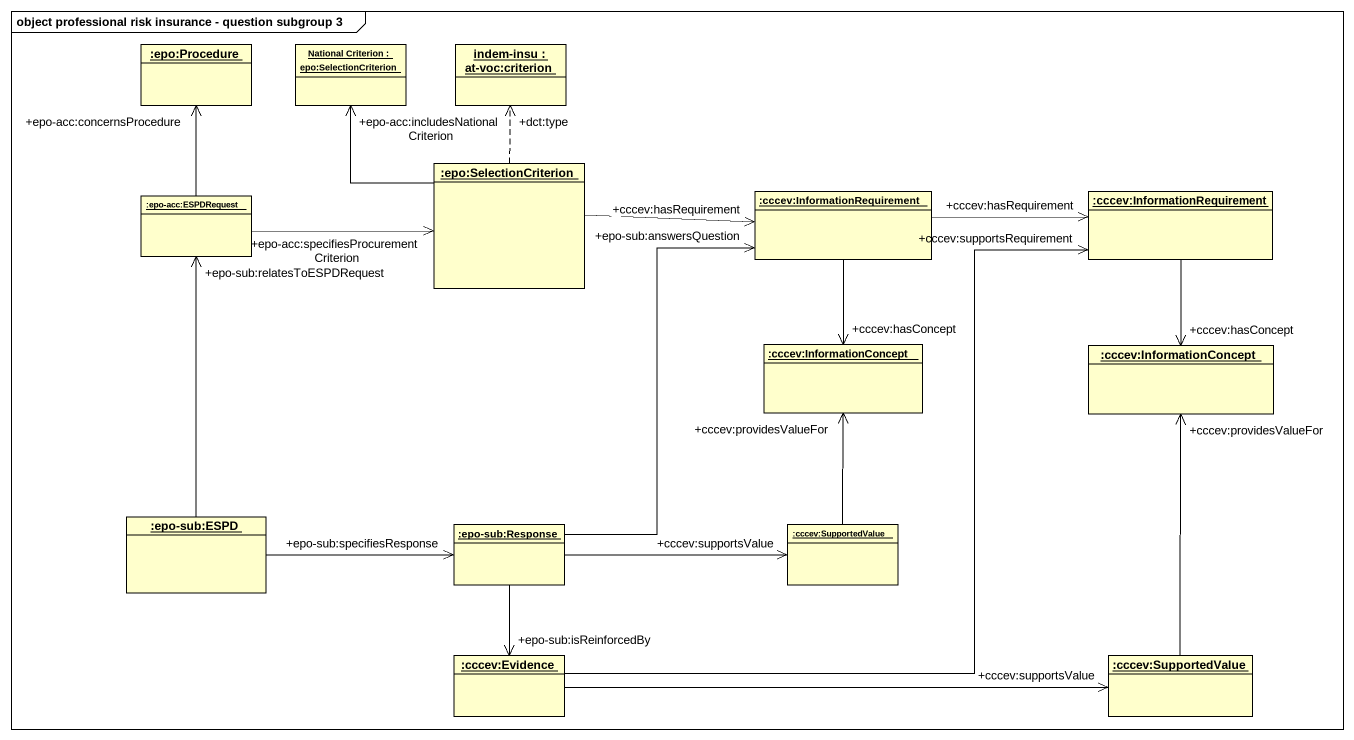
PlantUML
@startuml
mainframe object professional risk insurance - question subgroup 3
hide circle
hide empty members
object ":epo:Procedure" as epo_Procedure
object "National Criterion : epo:SelectionCriterion" as National_Criterion
object "indem-insu : at-voc:criterion" as indem_insu
object ":epo:SelectionCriterion" as epo_SelectionCriterion
object ":epo-acc:ESPDRequest" as epo_acc_ESPDRequest
object ":cccev:InformationRequirement" as cccev_InformationRequirement
object ":cccev:InformationRequirement" as cccev_InformationRequirement_2
object ":cccev:InformationConcept" as cccev_InformationConcept
object ":cccev:InformationConcept" as cccev_InformationConcept_2
object ":epo-sub:ESPD" as epo_sub_ESPD
object ":epo-sub:Response" as epo_sub_Response
object ":cccev:SupportedValue" as cccev_SupportedValue
object ":cccev:Evidence" as cccev_Evidence
object ":cccev:SupportedValue" as cccev_SupportedValue_2
epo_SelectionCriterion -up-> "+epo-acc:includesNationalCriterion" National_Criterion
epo_SelectionCriterion .up.> "+dct:type" indem_insu
epo_SelectionCriterion -right-> "+cccev:hasRequirement" cccev_InformationRequirement
epo_acc_ESPDRequest -up-> "+epo-acc:concernsProcedure" epo_Procedure
epo_acc_ESPDRequest -right-> "+epo-acc:specifiesProcurementCriterion" epo_SelectionCriterion
cccev_InformationRequirement -right-> "+cccev:hasRequirement" cccev_InformationRequirement_2
cccev_InformationRequirement --> "+cccev:hasConcept" cccev_InformationConcept
cccev_InformationRequirement_2 --> "+cccev:hasConcept" cccev_InformationConcept_2
epo_sub_ESPD -up-> "+epo-sub:relatesToESPDRequest" epo_acc_ESPDRequest
epo_sub_ESPD -right-> "+epo-sub:specifiesResponse" epo_sub_Response
epo_sub_Response -up-> "+epo-sub:answersQuestion" cccev_InformationRequirement
epo_sub_Response -right-> "+cccev:supportsValue" cccev_SupportedValue
epo_sub_Response --> "+epo-sub:isReinforcedBy" cccev_Evidence
cccev_SupportedValue -up-> "+cccev:providesValueFor" cccev_InformationConcept
cccev_Evidence -up-> "+cccev:supportsRequirement" cccev_InformationRequirement_2
cccev_Evidence -right-> "+cccev:supportsValue" cccev_SupportedValue_2
cccev_SupportedValue_2 -up-> "+cccev:providesValueFor" cccev_InformationConcept_2
@enduml
